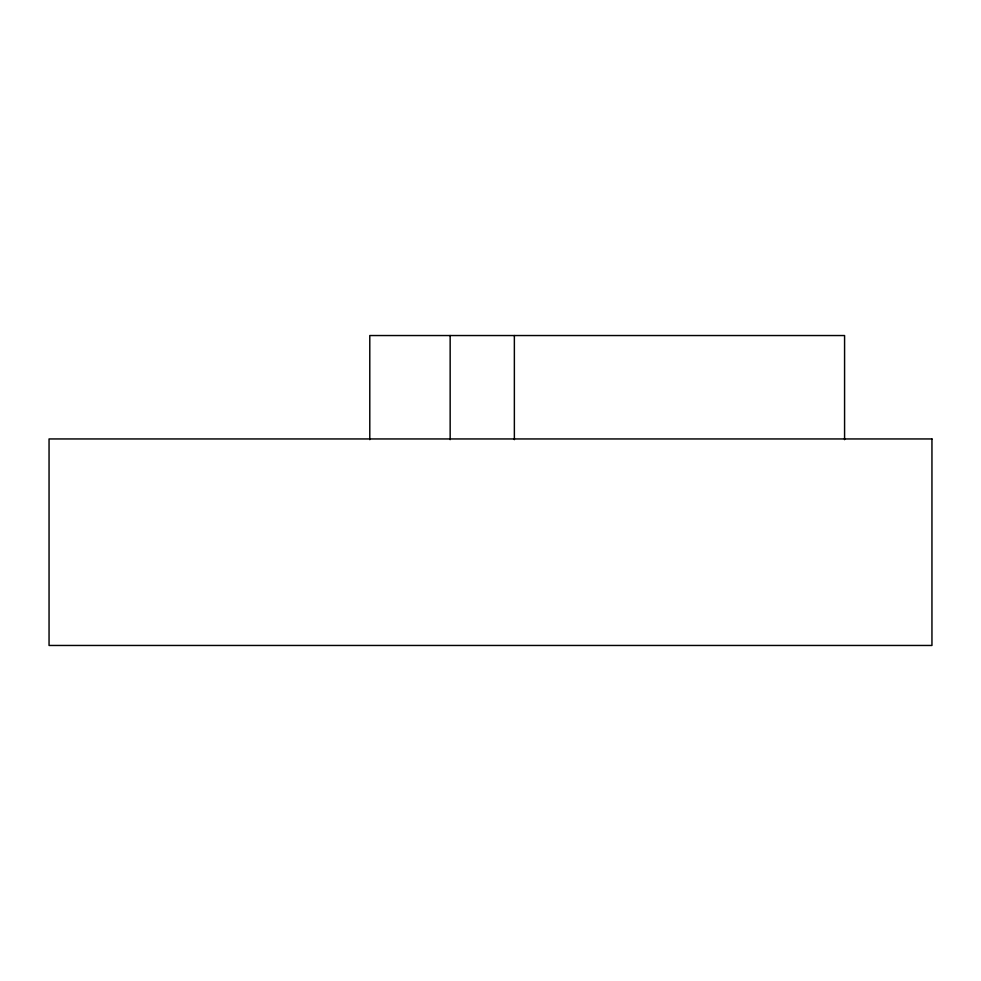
<?xml version="1.0" encoding="UTF-8"?>
<svg xmlns="http://www.w3.org/2000/svg" width="981" height="981" viewBox="0 0 981 981"><rect width="100%" height="100%" fill="white"/><g stroke="black" fill="none" stroke-linecap="round" stroke-linejoin="round"><path stroke-width="1.47" d="M844.58 439.647L844.58 335.539L369.788 335.539L369.788 439.647M514.363 335.539L514.363 439.647M450.156 335.539L450.156 439.647M931.95 438.948L49.05 438.948L49.05 645.461L931.95 645.461L931.95 438.948"/></g></svg>
